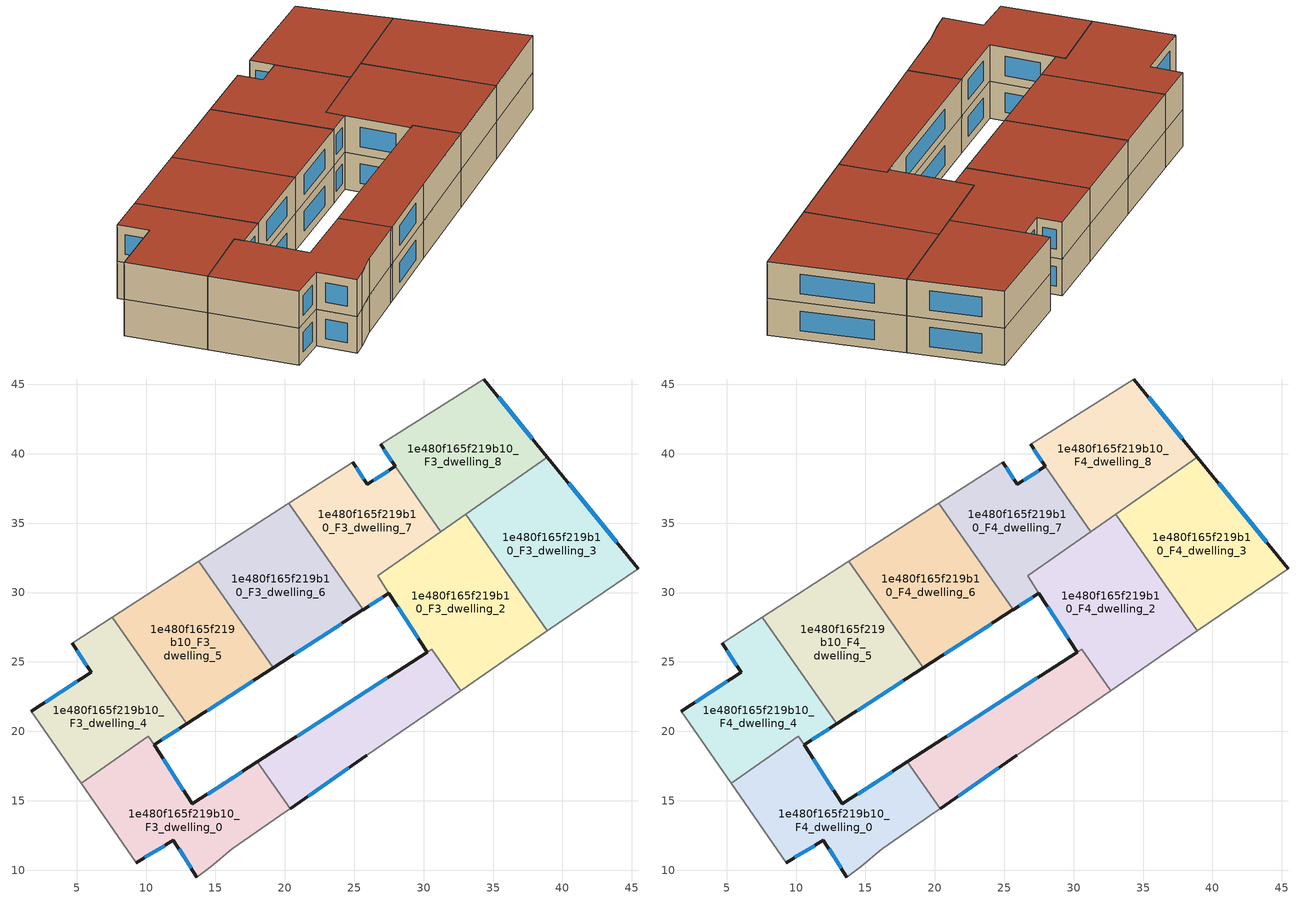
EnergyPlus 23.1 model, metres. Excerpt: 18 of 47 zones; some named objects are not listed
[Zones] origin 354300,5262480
1e480f165f219b10_F3_dwelling_0
 floor to 1e480f165f219b10_F2_dwelling_0 (EU_floor_Construction): 18.03,17.8 20.39,14.43 20.1,14.23 16.22,11.56 14.65,10.24 13.66,9.51 11.97,12.15 9.28,10.54 5.33,16.27 10.16,19.65 13.34,14.78 z9
 wall outside (EU_wall_Construction): 18.03,17.8 13.34,14.78 10.58,19.03 / 9.28,10.54 11.97,12.15 13.66,9.51 z9:12
 wall to 1e480f165f219b10_F3_dwelling_1 (EU_wall_Construction): 20.39,14.43 18.03,17.8 z9:12
 wall adiabatic (EU_wall_Construction): 13.66,9.51 14.65,10.24 16.22,11.56 20.1,14.23 20.39,14.43 / 5.33,16.27 9.28,10.54 z9:12
 wall to 1e480f165f219b10_F3_dwelling_4 (EU_wall_Construction): 10.16,19.65 5.33,16.27 / 10.58,19.03 10.17,19.66 z9:12
 window (EU_Window_Construction): 16.93,17.09 14.44,15.49 / 12.37,11.53 13.27,10.13 / 9.91,10.92 11.34,11.77 / 12.69,15.77 11.23,18.03 z9.7:11.3
1e480f165f219b10_F3_dwelling_1
 floor to 1e480f165f219b10_F2_dwelling_1 (EU_floor_Construction): 30.59,25.92 32.67,22.93 25.91,18.27 20.39,14.43 18.03,17.8 z9
 wall outside (EU_wall_Construction): 20.39,14.43 25.91,18.27 / 30.26,25.71 18.03,17.8 z9:12
 wall adiabatic (EU_wall_Construction): 25.91,18.27 32.67,22.93 z9:12
 wall to 1e480f165f219b10_F3_dwelling_2 (EU_wall_Construction): 30.59,25.92 30.26,25.71 / 32.67,22.93 30.59,25.91 z9:12
 window (EU_Window_Construction): 21.68,15.33 24.61,17.36 / 27.39,23.85 20.9,19.66 z9.7:11.3
1e480f165f219b10_F3_dwelling_2
 floor to 1e480f165f219b10_F2_dwelling_2 (EU_floor_Construction): 33.04,35.65 38.92,27.24 32.67,22.93 30.59,25.92 30.26,25.71 26.69,31.21 z9
 wall outside (EU_wall_Construction): 27.5,29.96 30.26,25.71 z9:12
 wall to 1e480f165f219b10_F3_dwelling_3 (EU_wall_Construction): 38.92,27.24 33.04,35.65 z9:12
 wall adiabatic (EU_wall_Construction): 32.67,22.93 38.92,27.24 z9:12
 wall to 1e480f165f219b10_F3_dwelling_7 (EU_wall_Construction): 31.23,34.39 26.69,31.21 27.5,29.96 z9:12
 wall to 1e480f165f219b10_F3_dwelling_8 (EU_wall_Construction): 33.04,35.65 31.23,34.39 z9:12
 window (EU_Window_Construction): 28.15,28.96 29.61,26.71 z9.7:11.3
1e480f165f219b10_F3_dwelling_3
 floor to 1e480f165f219b10_F2_dwelling_3 (EU_floor_Construction): 38.91,39.76 45.45,31.74 38.92,27.24 33.04,35.65 z9
 wall outside (EU_wall_Construction): 45.45,31.74 38.91,39.76 z9:12
 wall adiabatic (EU_wall_Construction): 38.92,27.24 45.45,31.74 z9:12
 wall to 1e480f165f219b10_F3_dwelling_8 (EU_wall_Construction): 38.91,39.76 33.04,35.65 z9:12
 window (EU_Window_Construction): 43.91,33.62 40.45,37.87 z9.7:11.3
1e480f165f219b10_F3_dwelling_4
 floor to 1e480f165f219b10_F2_dwelling_4 (EU_floor_Construction): 7.57,28.22 12.93,20.55 10.58,19.03 10.17,19.66 5.33,16.27 1.74,21.46 6.04,24.25 4.67,26.34 z9
 wall outside (EU_wall_Construction): 4.67,26.34 6.04,24.25 1.74,21.46 / 10.58,19.03 12.93,20.55 z9:12
 wall adiabatic (EU_wall_Construction): 1.74,21.46 5.33,16.27 / 7.57,28.22 4.67,26.34 z9:12
 wall to 1e480f165f219b10_F3_dwelling_5 (EU_wall_Construction): 12.93,20.55 7.57,28.22 z9:12
 window (EU_Window_Construction): 5.03,23.6 2.75,22.12 / 4.99,25.85 5.72,24.75 / 11.13,19.38 12.38,20.19 z9.7:11.3
1e480f165f219b10_F3_dwelling_5
 floor to 1e480f165f219b10_F2_dwelling_5 (EU_floor_Construction): 13.81,32.25 19.17,24.58 12.94,20.55 7.57,28.22 z9
 wall outside (EU_wall_Construction): 12.94,20.55 19.17,24.58 z9:12
 wall adiabatic (EU_wall_Construction): 13.81,32.25 7.57,28.22 z9:12
 wall to 1e480f165f219b10_F3_dwelling_6 (EU_wall_Construction): 19.17,24.58 13.81,32.25 z9:12
 window (EU_Window_Construction): 14.4,21.5 17.71,23.63 z9.7:11.3
1e480f165f219b10_F3_dwelling_6
 floor to 1e480f165f219b10_F2_dwelling_6 (EU_floor_Construction): 20.27,36.42 25.62,28.75 19.17,24.58 13.81,32.25 z9
 wall outside (EU_wall_Construction): 19.17,24.58 25.62,28.75 z9:12
 wall adiabatic (EU_wall_Construction): 20.27,36.42 13.81,32.25 z9:12
 wall to 1e480f165f219b10_F3_dwelling_7 (EU_wall_Construction): 25.63,28.75 20.27,36.42 z9:12
 window (EU_Window_Construction): 20.69,25.56 24.11,27.77 z9.7:11.3
1e480f165f219b10_F3_dwelling_7
 floor to 1e480f165f219b10_F2_dwelling_7 (EU_floor_Construction): 27.94,39.09 31.23,34.39 26.68,31.21 27.5,29.96 25.63,28.75 20.27,36.42 24.89,39.41 25.94,37.79 z9
 wall outside (EU_wall_Construction): 27.94,39.09 25.94,37.79 24.89,39.41 / 25.63,28.75 27.5,29.96 z9:12
 wall adiabatic (EU_wall_Construction): 24.89,39.41 20.27,36.42 z9:12
 wall to 1e480f165f219b10_F3_dwelling_8 (EU_wall_Construction): 31.23,34.39 27.94,39.09 z9:12
 window (EU_Window_Construction): 25.7,38.17 25.14,39.03 / 27.47,38.78 26.41,38.1 / 26.07,29.03 27.06,29.67 z9.7:11.3
1e480f165f219b10_F3_dwelling_8
 floor to 1e480f165f219b10_F2_dwelling_8 (EU_floor_Construction): 34.32,45.39 38.91,39.76 31.23,34.39 27.94,39.09 26.89,40.69 z9
 wall outside (EU_wall_Construction): 26.89,40.69 27.94,39.09 / 38.91,39.76 34.32,45.39 z9:12
 wall adiabatic (EU_wall_Construction): 34.32,45.39 26.89,40.69 z9:12
 window (EU_Window_Construction): 27.14,40.32 27.7,39.46 / 37.83,41.08 35.4,44.07 z9.7:11.3
1e480f165f219b10_F4_dwelling_0
 floor to 1e480f165f219b10_F3_dwelling_0 (EU_floor_Construction): 18.03,17.8 20.39,14.43 20.1,14.23 16.22,11.56 14.65,10.24 13.66,9.51 11.97,12.15 9.28,10.54 5.33,16.27 10.16,19.65 13.34,14.78 z12
 wall outside (EU_wall_Construction): 18.03,17.8 13.34,14.78 10.58,19.03 / 9.28,10.54 11.97,12.15 13.66,9.51 z12:15
 wall to 1e480f165f219b10_F4_dwelling_1 (EU_wall_Construction): 20.39,14.43 18.03,17.8 z12:15
 wall adiabatic (EU_wall_Construction): 13.66,9.51 14.65,10.24 16.22,11.56 20.1,14.23 20.39,14.43 / 5.33,16.27 9.28,10.54 z12:15
 wall to 1e480f165f219b10_F4_dwelling_4 (EU_wall_Construction): 10.16,19.65 5.33,16.27 / 10.58,19.03 10.17,19.66 z12:15
 window (EU_Window_Construction): 16.93,17.09 14.44,15.49 / 12.37,11.53 13.27,10.13 / 9.91,10.92 11.34,11.77 / 12.69,15.77 11.23,18.03 z12.7:14.3
 roof outside (EU_roof_Construction): 16.22,11.56 20.1,14.23 20.39,14.43 18.03,17.8 13.34,14.78 10.17,19.66 5.33,16.27 9.28,10.54 11.97,12.15 13.66,9.51 14.65,10.24 z15
1e480f165f219b10_F4_dwelling_1
 floor to 1e480f165f219b10_F3_dwelling_1 (EU_floor_Construction): 30.59,25.92 32.67,22.93 25.91,18.27 20.39,14.43 18.03,17.8 z12
 wall outside (EU_wall_Construction): 20.39,14.43 25.91,18.27 / 30.26,25.71 18.03,17.8 z12:15
 wall adiabatic (EU_wall_Construction): 25.91,18.27 32.67,22.93 z12:15
 wall to 1e480f165f219b10_F4_dwelling_2 (EU_wall_Construction): 30.59,25.92 30.26,25.71 / 32.67,22.93 30.59,25.91 z12:15
 window (EU_Window_Construction): 21.68,15.33 24.61,17.36 / 27.39,23.85 20.9,19.66 z12.7:14.3
 roof outside (EU_roof_Construction): 25.91,18.27 32.67,22.93 30.59,25.92 18.03,17.8 20.39,14.43 z15
1e480f165f219b10_F4_dwelling_2
 floor to 1e480f165f219b10_F3_dwelling_2 (EU_floor_Construction): 33.04,35.65 38.92,27.24 32.67,22.93 30.59,25.92 30.26,25.71 26.69,31.21 z12
 wall outside (EU_wall_Construction): 27.5,29.96 30.26,25.71 z12:15
 wall to 1e480f165f219b10_F4_dwelling_3 (EU_wall_Construction): 38.92,27.24 33.04,35.65 z12:15
 wall adiabatic (EU_wall_Construction): 32.67,22.93 38.92,27.24 z12:15
 wall to 1e480f165f219b10_F4_dwelling_7 (EU_wall_Construction): 31.23,34.39 26.69,31.21 27.5,29.96 z12:15
 wall to 1e480f165f219b10_F4_dwelling_8 (EU_wall_Construction): 33.04,35.65 31.23,34.39 z12:15
 window (EU_Window_Construction): 28.15,28.96 29.61,26.71 z12.7:14.3
 roof outside (EU_roof_Construction): 38.92,27.24 33.04,35.65 26.69,31.21 30.26,25.71 30.59,25.92 32.67,22.93 z15
1e480f165f219b10_F4_dwelling_3
 floor to 1e480f165f219b10_F3_dwelling_3 (EU_floor_Construction): 38.91,39.76 45.45,31.74 38.92,27.24 33.04,35.65 z12
 wall outside (EU_wall_Construction): 45.45,31.74 38.91,39.76 z12:15
 wall adiabatic (EU_wall_Construction): 38.92,27.24 45.45,31.74 z12:15
 wall to 1e480f165f219b10_F4_dwelling_8 (EU_wall_Construction): 38.91,39.76 33.04,35.65 z12:15
 window (EU_Window_Construction): 43.91,33.62 40.45,37.87 z12.7:14.3
 roof outside (EU_roof_Construction): 45.45,31.74 38.91,39.76 33.04,35.65 38.92,27.24 z15
1e480f165f219b10_F4_dwelling_4
 floor to 1e480f165f219b10_F3_dwelling_4 (EU_floor_Construction): 7.57,28.22 12.93,20.55 10.58,19.03 10.17,19.66 5.33,16.27 1.74,21.46 6.04,24.25 4.67,26.34 z12
 wall outside (EU_wall_Construction): 4.67,26.34 6.04,24.25 1.74,21.46 / 10.58,19.03 12.93,20.55 z12:15
 wall adiabatic (EU_wall_Construction): 1.74,21.46 5.33,16.27 / 7.57,28.22 4.67,26.34 z12:15
 wall to 1e480f165f219b10_F4_dwelling_5 (EU_wall_Construction): 12.93,20.55 7.57,28.22 z12:15
 window (EU_Window_Construction): 5.03,23.6 2.75,22.12 / 4.99,25.85 5.72,24.75 / 11.13,19.38 12.38,20.19 z12.7:14.3
 roof outside (EU_roof_Construction): 10.58,19.03 12.93,20.55 7.57,28.22 4.67,26.34 6.04,24.25 1.74,21.46 5.33,16.27 10.17,19.66 z15
1e480f165f219b10_F4_dwelling_5
 floor to 1e480f165f219b10_F3_dwelling_5 (EU_floor_Construction): 13.81,32.25 19.17,24.58 12.94,20.55 7.57,28.22 z12
 wall outside (EU_wall_Construction): 12.94,20.55 19.17,24.58 z12:15
 wall adiabatic (EU_wall_Construction): 13.81,32.25 7.57,28.22 z12:15
 wall to 1e480f165f219b10_F4_dwelling_6 (EU_wall_Construction): 19.17,24.58 13.81,32.25 z12:15
 window (EU_Window_Construction): 14.4,21.5 17.71,23.63 z12.7:14.3
 roof outside (EU_roof_Construction): 19.17,24.58 13.81,32.25 7.57,28.22 12.93,20.55 z15
1e480f165f219b10_F4_dwelling_6
 floor to 1e480f165f219b10_F3_dwelling_6 (EU_floor_Construction): 20.27,36.42 25.62,28.75 19.17,24.58 13.81,32.25 z12
 wall outside (EU_wall_Construction): 19.17,24.58 25.62,28.75 z12:15
 wall adiabatic (EU_wall_Construction): 20.27,36.42 13.81,32.25 z12:15
 wall to 1e480f165f219b10_F4_dwelling_7 (EU_wall_Construction): 25.63,28.75 20.27,36.42 z12:15
 window (EU_Window_Construction): 20.69,25.56 24.11,27.77 z12.7:14.3
 roof outside (EU_roof_Construction): 25.62,28.75 20.27,36.42 13.81,32.25 19.17,24.58 z15
1e480f165f219b10_F4_dwelling_7
 floor to 1e480f165f219b10_F3_dwelling_7 (EU_floor_Construction): 27.94,39.09 31.23,34.39 26.68,31.21 27.5,29.96 25.63,28.75 20.27,36.42 24.89,39.41 25.94,37.79 z12
 wall outside (EU_wall_Construction): 27.94,39.09 25.94,37.79 24.89,39.41 / 25.63,28.75 27.5,29.96 z12:15
 wall adiabatic (EU_wall_Construction): 24.89,39.41 20.27,36.42 z12:15
 wall to 1e480f165f219b10_F4_dwelling_8 (EU_wall_Construction): 31.23,34.39 27.94,39.09 z12:15
 window (EU_Window_Construction): 25.7,38.17 25.14,39.03 / 27.47,38.78 26.41,38.1 / 26.07,29.03 27.06,29.67 z12.7:14.3
 roof outside (EU_roof_Construction): 27.5,29.96 26.68,31.21 31.23,34.39 27.94,39.09 25.94,37.79 24.89,39.41 20.27,36.42 25.63,28.75 z15
1e480f165f219b10_F4_dwelling_8
 floor to 1e480f165f219b10_F3_dwelling_8 (EU_floor_Construction): 34.32,45.39 38.91,39.76 31.23,34.39 27.94,39.09 26.89,40.69 z12
 wall outside (EU_wall_Construction): 26.89,40.69 27.94,39.09 / 38.91,39.76 34.32,45.39 z12:15
 wall adiabatic (EU_wall_Construction): 34.32,45.39 26.89,40.69 z12:15
 window (EU_Window_Construction): 27.14,40.32 27.7,39.46 / 37.83,41.08 35.4,44.07 z12.7:14.3
 roof outside (EU_roof_Construction): 38.91,39.76 34.32,45.39 26.89,40.69 27.94,39.09 31.23,34.39 z15
[Building]
EU S2 Campaign: North Axis=0; Terrain=City; Solar Distribution=FullExterior
[Site:Location]
Budapest.Ferenc.Liszt.Intl.AP: Latitude=47.437; Longitude=19.256; Time Zone=1; Elevation=185
[SizingPeriod:WeatherFileDays]
AnnualSizingPeriod: Begin Month=1; Begin Day of Month=1; End Month=12; End Day of Month=31; Day of Week for Start Day=Monday; Use Weather File Daylight Saving Period=No; Use Weather File Rain and Snow Indicators=No
[MATERIAL]
EU_InternalMass_Material: Roughness=MediumRough; Thickness=0.1; Conductivity=1; Density=1800; Specific Heat=900; Thermal Absorptance=0.9; Solar Absorptance=0.7; Visible Absorptance=0.7
[MATERIAL:NOMASS] Roughness=MediumRough; Thermal Absorptance=0.9; Solar Absorptance=0.7; Visible Absorptance=0.7
Name | Thermal Resistance
EU_wall_NoMass | 0.832559
EU_roof_NoMass | 1.39638
EU_floor_NoMass | 0.872794
[WINDOWMATERIAL:SIMPLEGLAZINGSYSTEM]
EU_Window_SimpleGlazing: UFactor=2.79869; Solar Heat Gain Coefficient=0.75; Visible Transmittance=0.75
[CONSTRUCTION]
EU_wall_Construction: EU_wall_NoMass
EU_roof_Construction: EU_roof_NoMass
EU_floor_Construction: EU_floor_NoMass
EU_Window_Construction: EU_Window_SimpleGlazing
EU_InternalMass_Construction: EU_InternalMass_Material
[ZONE] Type=1; Multiplier=1; Ceiling Height=autocalculate; Floor Area=autocalculate; Part of Total Floor Area=Yes
Name | Volume
1e480f165f219b10_F3_dwelling_0; 1e480f165f219b10_F4_dwelling_0 | 219.26
1e480f165f219b10_F3_dwelling_1; 1e480f165f219b10_F4_dwelling_1 | 173.703
1e480f165f219b10_F3_dwelling_2; 1e480f165f219b10_F4_dwelling_2 | 238.381
1e480f165f219b10_F3_dwelling_3; 1e480f165f219b10_F4_dwelling_3 | 233.037
1e480f165f219b10_F3_dwelling_4; 1e480f165f219b10_F4_dwelling_4 | 193.166
1e480f165f219b10_F3_dwelling_5; 1e480f165f219b10_F4_dwelling_5 | 208.356
1e480f165f219b10_F3_dwelling_6; 1e480f165f219b10_F4_dwelling_6 | 215.535
1e480f165f219b10_F3_dwelling_7; 1e480f165f219b10_F4_dwelling_7 | 179.359
1e480f165f219b10_F3_dwelling_8; 1e480f165f219b10_F4_dwelling_8 | 203.25
[INTERNALMASS] Construction=EU_InternalMass_Construction
Name | Zone or ZoneList | Surface Area
1e480f165f219b10_F3_dwelling_0_EU_InternalMass | 1e480f165f219b10_F3_dwelling_0 | 73.1016
1e480f165f219b10_F3_dwelling_1_EU_InternalMass | 1e480f165f219b10_F3_dwelling_1 | 57.8968
1e480f165f219b10_F3_dwelling_2_EU_InternalMass | 1e480f165f219b10_F3_dwelling_2 | 79.473
1e480f165f219b10_F3_dwelling_3_EU_InternalMass | 1e480f165f219b10_F3_dwelling_3 | 77.6791
1e480f165f219b10_F3_dwelling_4_EU_InternalMass | 1e480f165f219b10_F3_dwelling_4 | 64.3856
1e480f165f219b10_F3_dwelling_5_EU_InternalMass | 1e480f165f219b10_F3_dwelling_5 | 69.4841
1e480f165f219b10_F3_dwelling_6_EU_InternalMass | 1e480f165f219b10_F3_dwelling_6 | 71.8723
1e480f165f219b10_F3_dwelling_7_EU_InternalMass | 1e480f165f219b10_F3_dwelling_7 | 59.7901
1e480f165f219b10_F3_dwelling_8_EU_InternalMass | 1e480f165f219b10_F3_dwelling_8 | 67.7499
1e480f165f219b10_F4_dwelling_0_EU_InternalMass | 1e480f165f219b10_F4_dwelling_0 | 73.1016
1e480f165f219b10_F4_dwelling_1_EU_InternalMass | 1e480f165f219b10_F4_dwelling_1 | 57.8968
1e480f165f219b10_F4_dwelling_2_EU_InternalMass | 1e480f165f219b10_F4_dwelling_2 | 79.473
1e480f165f219b10_F4_dwelling_3_EU_InternalMass | 1e480f165f219b10_F4_dwelling_3 | 77.6791
1e480f165f219b10_F4_dwelling_4_EU_InternalMass | 1e480f165f219b10_F4_dwelling_4 | 64.3856
1e480f165f219b10_F4_dwelling_5_EU_InternalMass | 1e480f165f219b10_F4_dwelling_5 | 69.4841
1e480f165f219b10_F4_dwelling_6_EU_InternalMass | 1e480f165f219b10_F4_dwelling_6 | 71.8723
1e480f165f219b10_F4_dwelling_7_EU_InternalMass | 1e480f165f219b10_F4_dwelling_7 | 59.7901
1e480f165f219b10_F4_dwelling_8_EU_InternalMass | 1e480f165f219b10_F4_dwelling_8 | 67.7499
[OTHEREQUIPMENT] Fuel Type=Electricity; Design Level Calculation Method=Watts/Area; Power per Zone Floor Area=1; Fraction Latent=0; Fraction Radiant=0; Fraction Lost=0; Carbon Dioxide Generation Rate=0; EndUse Subcategory=EU_Step8_InternalGains
Name | Zone or ZoneList or Space or SpaceList | Schedule
EU_Step8_InternalGain_1e480f165f219b10_F3_dwelling_0_f000 | 1e480f165f219b10_F3_dwelling_0 | EU_Step8_GainSchedule_1e480f165f219b10_F3_dwelling_0_f000
EU_Step8_InternalGain_1e480f165f219b10_F3_dwelling_1_f000 | 1e480f165f219b10_F3_dwelling_1 | EU_Step8_GainSchedule_1e480f165f219b10_F3_dwelling_1_f000
EU_Step8_InternalGain_1e480f165f219b10_F3_dwelling_2_f000 | 1e480f165f219b10_F3_dwelling_2 | EU_Step8_GainSchedule_1e480f165f219b10_F3_dwelling_2_f000
EU_Step8_InternalGain_1e480f165f219b10_F3_dwelling_3_f000 | 1e480f165f219b10_F3_dwelling_3 | EU_Step8_GainSchedule_1e480f165f219b10_F3_dwelling_3_f000
EU_Step8_InternalGain_1e480f165f219b10_F3_dwelling_4_f000 | 1e480f165f219b10_F3_dwelling_4 | EU_Step8_GainSchedule_1e480f165f219b10_F3_dwelling_4_f000
EU_Step8_InternalGain_1e480f165f219b10_F3_dwelling_5_f000 | 1e480f165f219b10_F3_dwelling_5 | EU_Step8_GainSchedule_1e480f165f219b10_F3_dwelling_5_f000
EU_Step8_InternalGain_1e480f165f219b10_F3_dwelling_6_f000 | 1e480f165f219b10_F3_dwelling_6 | EU_Step8_GainSchedule_1e480f165f219b10_F3_dwelling_6_f000
EU_Step8_InternalGain_1e480f165f219b10_F3_dwelling_7_f000 | 1e480f165f219b10_F3_dwelling_7 | EU_Step8_GainSchedule_1e480f165f219b10_F3_dwelling_7_f000
EU_Step8_InternalGain_1e480f165f219b10_F3_dwelling_8_f000 | 1e480f165f219b10_F3_dwelling_8 | EU_Step8_GainSchedule_1e480f165f219b10_F3_dwelling_8_f000
EU_Step8_InternalGain_1e480f165f219b10_F4_dwelling_0_f000 | 1e480f165f219b10_F4_dwelling_0 | EU_Step8_GainSchedule_1e480f165f219b10_F4_dwelling_0_f000
EU_Step8_InternalGain_1e480f165f219b10_F4_dwelling_1_f000 | 1e480f165f219b10_F4_dwelling_1 | EU_Step8_GainSchedule_1e480f165f219b10_F4_dwelling_1_f000
EU_Step8_InternalGain_1e480f165f219b10_F4_dwelling_2_f000 | 1e480f165f219b10_F4_dwelling_2 | EU_Step8_GainSchedule_1e480f165f219b10_F4_dwelling_2_f000
EU_Step8_InternalGain_1e480f165f219b10_F4_dwelling_3_f000 | 1e480f165f219b10_F4_dwelling_3 | EU_Step8_GainSchedule_1e480f165f219b10_F4_dwelling_3_f000
EU_Step8_InternalGain_1e480f165f219b10_F4_dwelling_4_f000 | 1e480f165f219b10_F4_dwelling_4 | EU_Step8_GainSchedule_1e480f165f219b10_F4_dwelling_4_f000
EU_Step8_InternalGain_1e480f165f219b10_F4_dwelling_5_f000 | 1e480f165f219b10_F4_dwelling_5 | EU_Step8_GainSchedule_1e480f165f219b10_F4_dwelling_5_f000
EU_Step8_InternalGain_1e480f165f219b10_F4_dwelling_6_f000 | 1e480f165f219b10_F4_dwelling_6 | EU_Step8_GainSchedule_1e480f165f219b10_F4_dwelling_6_f000
EU_Step8_InternalGain_1e480f165f219b10_F4_dwelling_7_f000 | 1e480f165f219b10_F4_dwelling_7 | EU_Step8_GainSchedule_1e480f165f219b10_F4_dwelling_7_f000
EU_Step8_InternalGain_1e480f165f219b10_F4_dwelling_8_f000 | 1e480f165f219b10_F4_dwelling_8 | EU_Step8_GainSchedule_1e480f165f219b10_F4_dwelling_8_f000
[ZONEVENTILATION:DESIGNFLOWRATE] Schedule=EU_AlwaysOn; Design Flow Rate Calculation Method=AirChanges/Hour; Air Changes per Hour=0.475469; Ventilation Type=Natural; Fan Pressure Rise=0; Fan Total Efficiency=1; Constant Term Coefficient=1; Temperature Term Coefficient=0; Velocity Term Coefficient=0; Velocity Squared Term Coefficient=0; Minimum Indoor Temperature=-100; Maximum Indoor Temperature=100; Delta Temperature=-100; Minimum Outdoor Temperature=-100; Maximum Outdoor Temperature=100; Maximum Wind Speed=40
Name | Zone or ZoneList or Space or SpaceList
EU_ConstantAir_1e480f165f219b10_F3_dwelling_0 | 1e480f165f219b10_F3_dwelling_0
EU_ConstantAir_1e480f165f219b10_F3_dwelling_1 | 1e480f165f219b10_F3_dwelling_1
EU_ConstantAir_1e480f165f219b10_F3_dwelling_2 | 1e480f165f219b10_F3_dwelling_2
EU_ConstantAir_1e480f165f219b10_F3_dwelling_3 | 1e480f165f219b10_F3_dwelling_3
EU_ConstantAir_1e480f165f219b10_F3_dwelling_4 | 1e480f165f219b10_F3_dwelling_4
EU_ConstantAir_1e480f165f219b10_F3_dwelling_5 | 1e480f165f219b10_F3_dwelling_5
EU_ConstantAir_1e480f165f219b10_F3_dwelling_6 | 1e480f165f219b10_F3_dwelling_6
EU_ConstantAir_1e480f165f219b10_F3_dwelling_7 | 1e480f165f219b10_F3_dwelling_7
EU_ConstantAir_1e480f165f219b10_F3_dwelling_8 | 1e480f165f219b10_F3_dwelling_8
EU_ConstantAir_1e480f165f219b10_F4_dwelling_0 | 1e480f165f219b10_F4_dwelling_0
EU_ConstantAir_1e480f165f219b10_F4_dwelling_1 | 1e480f165f219b10_F4_dwelling_1
EU_ConstantAir_1e480f165f219b10_F4_dwelling_2 | 1e480f165f219b10_F4_dwelling_2
EU_ConstantAir_1e480f165f219b10_F4_dwelling_3 | 1e480f165f219b10_F4_dwelling_3
EU_ConstantAir_1e480f165f219b10_F4_dwelling_4 | 1e480f165f219b10_F4_dwelling_4
EU_ConstantAir_1e480f165f219b10_F4_dwelling_5 | 1e480f165f219b10_F4_dwelling_5
EU_ConstantAir_1e480f165f219b10_F4_dwelling_6 | 1e480f165f219b10_F4_dwelling_6
EU_ConstantAir_1e480f165f219b10_F4_dwelling_7 | 1e480f165f219b10_F4_dwelling_7
EU_ConstantAir_1e480f165f219b10_F4_dwelling_8 | 1e480f165f219b10_F4_dwelling_8
[HVACTEMPLATE:THERMOSTAT]
EU_HeatOnly_1e480f165f219b10_F4_dwelling_8: Constant Heating Setpoint=20; Constant Cooling Setpoint=50
[HVACTEMPLATE:ZONE:IDEALLOADSAIRSYSTEM] System Availability Schedule=EU_AlwaysOn; Maximum Heating Supply Air Temperature=50; Minimum Cooling Supply Air Temperature=13; Maximum Heating Supply Air Humidity Ratio=0.0156; Minimum Cooling Supply Air Humidity Ratio=0.0077; Heating Limit=NoLimit; Cooling Limit=NoLimit; Heating Availability Schedule=EU_AlwaysOn; Cooling Availability Schedule=EU_CoolingOff; Dehumidification Control Type=ConstantSensibleHeatRatio; Cooling Sensible Heat Ratio=0.7; Dehumidification Setpoint=60; Humidification Control Type=None; Humidification Setpoint=30; Outdoor Air Method=None; Outdoor Air Flow Rate per Person=0.00944; Outdoor Air Flow Rate per Zone Floor Area=0; Outdoor Air Flow Rate per Zone=0; Demand Controlled Ventilation Type=None; Outdoor Air Economizer Type=NoEconomizer; Heat Recovery Type=None; Sensible Heat Recovery Effectiveness=0.7; Latent Heat Recovery Effectiveness=0.65
Name | Template Thermostat
1e480f165f219b10_F3_dwelling_0 | EU_HeatOnly_1e480f165f219b10_F3_dwelling_0
1e480f165f219b10_F3_dwelling_1 | EU_HeatOnly_1e480f165f219b10_F3_dwelling_1
1e480f165f219b10_F3_dwelling_2 | EU_HeatOnly_1e480f165f219b10_F3_dwelling_2
1e480f165f219b10_F3_dwelling_3 | EU_HeatOnly_1e480f165f219b10_F3_dwelling_3
1e480f165f219b10_F3_dwelling_4 | EU_HeatOnly_1e480f165f219b10_F3_dwelling_4
1e480f165f219b10_F3_dwelling_5 | EU_HeatOnly_1e480f165f219b10_F3_dwelling_5
1e480f165f219b10_F3_dwelling_6 | EU_HeatOnly_1e480f165f219b10_F3_dwelling_6
1e480f165f219b10_F3_dwelling_7 | EU_HeatOnly_1e480f165f219b10_F3_dwelling_7
1e480f165f219b10_F3_dwelling_8 | EU_HeatOnly_1e480f165f219b10_F3_dwelling_8
1e480f165f219b10_F4_dwelling_0 | EU_HeatOnly_1e480f165f219b10_F4_dwelling_0
1e480f165f219b10_F4_dwelling_1 | EU_HeatOnly_1e480f165f219b10_F4_dwelling_1
1e480f165f219b10_F4_dwelling_2 | EU_HeatOnly_1e480f165f219b10_F4_dwelling_2
1e480f165f219b10_F4_dwelling_3 | EU_HeatOnly_1e480f165f219b10_F4_dwelling_3
1e480f165f219b10_F4_dwelling_4 | EU_HeatOnly_1e480f165f219b10_F4_dwelling_4
1e480f165f219b10_F4_dwelling_5 | EU_HeatOnly_1e480f165f219b10_F4_dwelling_5
1e480f165f219b10_F4_dwelling_6 | EU_HeatOnly_1e480f165f219b10_F4_dwelling_6
1e480f165f219b10_F4_dwelling_7 | EU_HeatOnly_1e480f165f219b10_F4_dwelling_7
1e480f165f219b10_F4_dwelling_8 | EU_HeatOnly_1e480f165f219b10_F4_dwelling_8
[SIZING:ZONE] Zone Cooling Design Supply Air Temperature Input Method=SupplyAirTemperature; Zone Cooling Design Supply Air Temperature=13; Zone Heating Design Supply Air Temperature Input Method=SupplyAirTemperature; Zone Heating Design Supply Air Temperature=50; Zone Cooling Design Supply Air Humidity Ratio=0.008; Zone Heating Design Supply Air Humidity Ratio=0.008; Cooling Design Air Flow Method=DesignDay; Cooling Design Air Flow Rate=0; Cooling Minimum Air Flow per Zone Floor Area=0.000762; Cooling Minimum Air Flow=0; Cooling Minimum Air Flow Fraction=0.2; Heating Design Air Flow Method=DesignDay; Heating Design Air Flow Rate=0; Heating Maximum Air Flow per Zone Floor Area=0.002032; Heating Maximum Air Flow=0.141576; Heating Maximum Air Flow Fraction=0.3; Account for Dedicated Outdoor Air System=No; Dedicated Outdoor Air System Control Strategy=NeutralSupplyAir; Dedicated Outdoor Air Low Setpoint Temperature for Design=autosize; Dedicated Outdoor Air High Setpoint Temperature for Design=autosize; Zone Load Sizing Method=Sensible Load Only No Latent Load; Zone Latent Cooling Design Supply Air Humidity Ratio Input Method=HumidityRatioDifference; Zone Cooling Design Supply Air Humidity Ratio Difference=0.005; Zone Latent Heating Design Supply Air Humidity Ratio Input Method=HumidityRatioDifference; Zone Humidification Design Supply Air Humidity Ratio Difference=0.005
1e480f165f219b10_F3_dwelling_0; 1e480f165f219b10_F3_dwelling_1; 1e480f165f219b10_F3_dwelling_2; 1e480f165f219b10_F3_dwelling_3; 1e480f165f219b10_F3_dwelling_4; 1e480f165f219b10_F3_dwelling_5; 1e480f165f219b10_F3_dwelling_6; 1e480f165f219b10_F3_dwelling_7; 1e480f165f219b10_F3_dwelling_8; 1e480f165f219b10_F4_dwelling_0; 1e480f165f219b10_F4_dwelling_1; 1e480f165f219b10_F4_dwelling_2; 1e480f165f219b10_F4_dwelling_3; 1e480f165f219b10_F4_dwelling_4; 1e480f165f219b10_F4_dwelling_5; 1e480f165f219b10_F4_dwelling_6; 1e480f165f219b10_F4_dwelling_7; 1e480f165f219b10_F4_dwelling_8
[SCHEDULE:CONSTANT]
Name | Hourly Value
EU_AlwaysOn | 1
EU_CoolingOff | 0
[SCHEDULE:FILE] Column Number=1; Rows to Skip at Top=0; Number of Hours of Data=8760; Column Separator=Comma; Interpolate to Timestep=No; Minutes per Item=60; Adjust Schedule for Daylight Savings=Yes
Name | File
EU_Step8_GainSchedule_1e480f165f219b10_F3_dwelling_0_f000 | ../../schedules/1e480f165f219b10/1e480f165f219b10_F3_dwelling_0_f000_gain.csv
EU_Step8_GainSchedule_1e480f165f219b10_F3_dwelling_1_f000 | ../../schedules/1e480f165f219b10/1e480f165f219b10_F3_dwelling_1_f000_gain.csv
EU_Step8_GainSchedule_1e480f165f219b10_F3_dwelling_2_f000 | ../../schedules/1e480f165f219b10/1e480f165f219b10_F3_dwelling_2_f000_gain.csv
EU_Step8_GainSchedule_1e480f165f219b10_F3_dwelling_3_f000 | ../../schedules/1e480f165f219b10/1e480f165f219b10_F3_dwelling_3_f000_gain.csv
EU_Step8_GainSchedule_1e480f165f219b10_F3_dwelling_4_f000 | ../../schedules/1e480f165f219b10/1e480f165f219b10_F3_dwelling_4_f000_gain.csv
EU_Step8_GainSchedule_1e480f165f219b10_F3_dwelling_5_f000 | ../../schedules/1e480f165f219b10/1e480f165f219b10_F3_dwelling_5_f000_gain.csv
EU_Step8_GainSchedule_1e480f165f219b10_F3_dwelling_6_f000 | ../../schedules/1e480f165f219b10/1e480f165f219b10_F3_dwelling_6_f000_gain.csv
EU_Step8_GainSchedule_1e480f165f219b10_F3_dwelling_7_f000 | ../../schedules/1e480f165f219b10/1e480f165f219b10_F3_dwelling_7_f000_gain.csv
EU_Step8_GainSchedule_1e480f165f219b10_F3_dwelling_8_f000 | ../../schedules/1e480f165f219b10/1e480f165f219b10_F3_dwelling_8_f000_gain.csv
EU_Step8_GainSchedule_1e480f165f219b10_F4_dwelling_0_f000 | ../../schedules/1e480f165f219b10/1e480f165f219b10_F4_dwelling_0_f000_gain.csv
EU_Step8_GainSchedule_1e480f165f219b10_F4_dwelling_1_f000 | ../../schedules/1e480f165f219b10/1e480f165f219b10_F4_dwelling_1_f000_gain.csv
EU_Step8_GainSchedule_1e480f165f219b10_F4_dwelling_2_f000 | ../../schedules/1e480f165f219b10/1e480f165f219b10_F4_dwelling_2_f000_gain.csv
EU_Step8_GainSchedule_1e480f165f219b10_F4_dwelling_3_f000 | ../../schedules/1e480f165f219b10/1e480f165f219b10_F4_dwelling_3_f000_gain.csv
EU_Step8_GainSchedule_1e480f165f219b10_F4_dwelling_4_f000 | ../../schedules/1e480f165f219b10/1e480f165f219b10_F4_dwelling_4_f000_gain.csv
EU_Step8_GainSchedule_1e480f165f219b10_F4_dwelling_5_f000 | ../../schedules/1e480f165f219b10/1e480f165f219b10_F4_dwelling_5_f000_gain.csv
EU_Step8_GainSchedule_1e480f165f219b10_F4_dwelling_6_f000 | ../../schedules/1e480f165f219b10/1e480f165f219b10_F4_dwelling_6_f000_gain.csv
EU_Step8_GainSchedule_1e480f165f219b10_F4_dwelling_7_f000 | ../../schedules/1e480f165f219b10/1e480f165f219b10_F4_dwelling_7_f000_gain.csv
EU_Step8_GainSchedule_1e480f165f219b10_F4_dwelling_8_f000 | ../../schedules/1e480f165f219b10/1e480f165f219b10_F4_dwelling_8_f000_gain.csv
